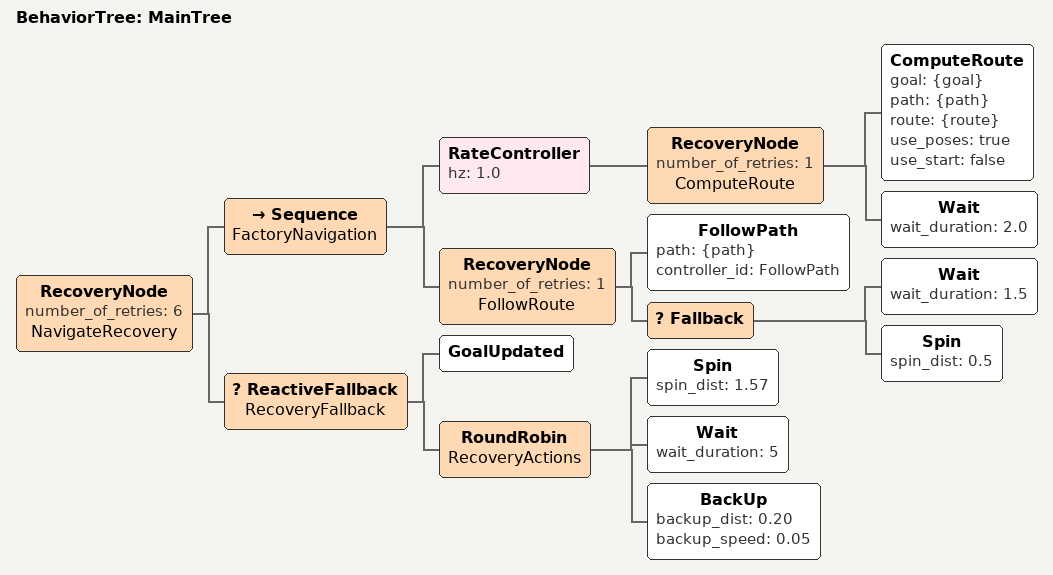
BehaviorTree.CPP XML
<root main_tree_to_execute="MainTree">
  <BehaviorTree ID="MainTree">
    <RecoveryNode number_of_retries="6" name="NavigateRecovery">
      <Sequence name="FactoryNavigation">

        <RateController hz="1.0">
          <RecoveryNode number_of_retries="1" name="ComputeRoute">
            <ComputeRoute
              goal="{goal}"
              path="{path}"
              route="{route}"
              use_poses="true"
              use_start="false"/>
            <Wait wait_duration="2.0"/>
          </RecoveryNode>
        </RateController>

        <RecoveryNode number_of_retries="1" name="FollowRoute">
          <FollowPath path="{path}" controller_id="FollowPath"/>
          <Fallback>
            <Wait wait_duration="1.5"/>
            <Spin spin_dist="0.5"/>
          </Fallback>
        </RecoveryNode>

      </Sequence>

      <!-- ══════════════════════════════════════════════
           RECOVERY: If navigation fails, try these
           ══════════════════════════════════════════════ -->
      <ReactiveFallback name="RecoveryFallback">
        <GoalUpdated/>
        <RoundRobin name="RecoveryActions">
          <Spin spin_dist="1.57"/>
          <Wait wait_duration="5"/>
          <BackUp backup_dist="0.20" backup_speed="0.05"/>
        </RoundRobin>
      </ReactiveFallback>

    </RecoveryNode>
  </BehaviorTree>
</root>
